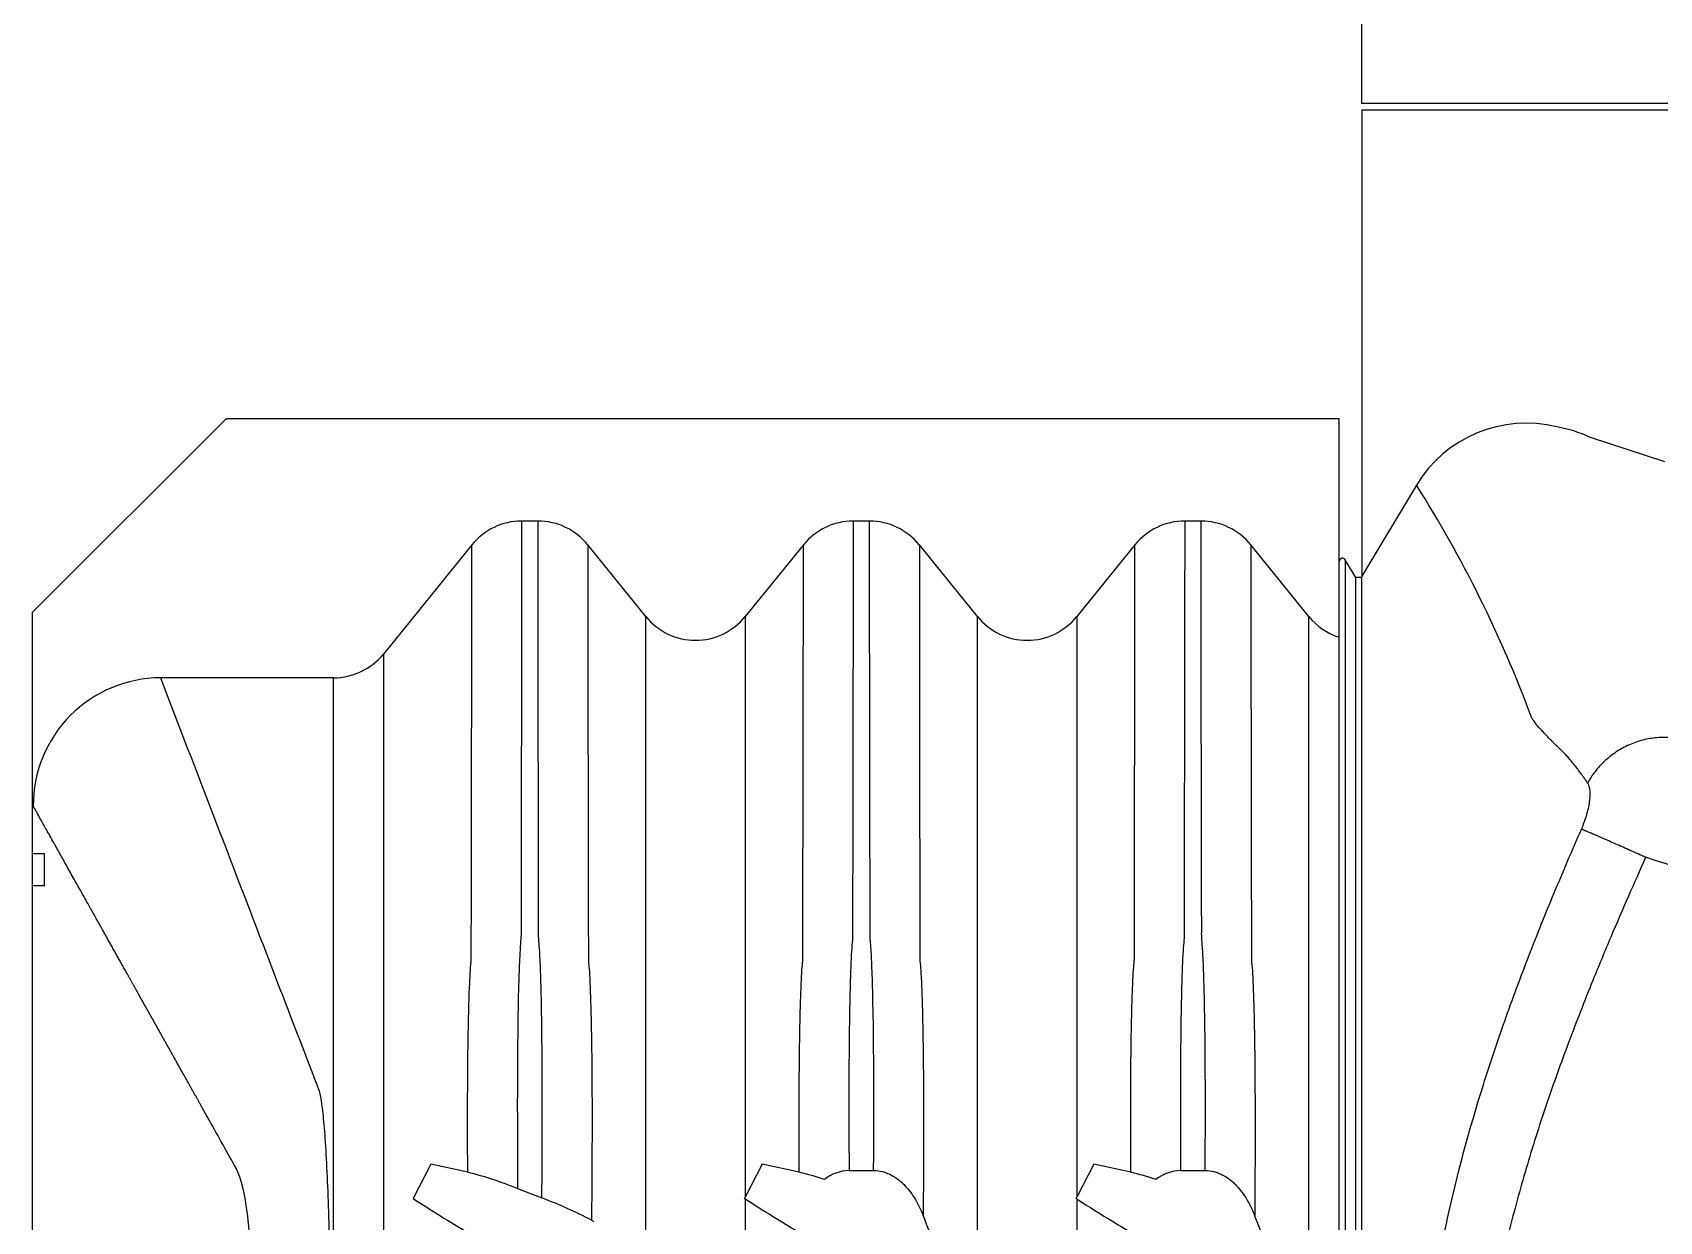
# Model space of a CAD drawing. Header units: millimetres. Extents: x -455371 to 117772, y -78417 to 116564.
# Drawn here: x -53567.5 to -53314.3, y 64771.2 to 64956.1 of the extents above; entities that cross this region are included whole.
import ezdxf

# ---------------------------------------------------------------- set-up
doc = ezdxf.new("R2010")
doc.units = ezdxf.units.MM
doc.layers.get('0').update_dxf_attribs({"color": 255})
doc.layers.add('BETON-STOP', color=141, linetype='Continuous')
doc.layers.add('Contorno-Cupolex', color=3, linetype='Continuous')

# ---------------------------------------------------------------- blocks, each defined once
blk = doc.blocks.new('Cupolex H50')
at = {"layer": 'Contorno-Cupolex', "linetype": 'Continuous'}
for p, q in [((19693.208, 10220.335), (19700.449, 10220.335)), ((19693.208, 10220.335), (19693.208, 10213.095)), ((19696.753, 10215.25), (19697.911, 10214.873)), ((19694.056, 10214.506), (19693.208, 10213.095)), ((19692.858, 10192.535), (19692.858, 10213.322)), ((19693.116, 10213.074), (19692.951, 10213.348)), ((19693.201, 10213.074), (19693.116, 10213.074)), ((19693.208, 10213.087), (19693.201, 10213.074)), ((19693.208, 10213.095), (19693.208, 10213.087)), ((19693.208, 10164.735), (19693.208, 10171.976)), ((19700.925, 10164.735), (19693.208, 10164.735))]:
    blk.add_line(p, q, dxfattribs=at)
for centre, radius, start, end in [((19695.76, 10213.483), 1.987, 76.0465, 149.0112), ((19695.909, 10213.465), 1.974, 64.6949, 80.3702), ((19677.789, 10204.197), 19.259, 20.4679, 32.3618), ((19692.908, 10213.323), 0.0499, 30.9627, 180.7224), ((19671.606, 10128.32), 84.511, 68.63581, 72.07511)]:
    blk.add_arc(centre, radius, start, end, dxfattribs=at)
for points, knots in [([(19692.951, 10213.348), (19692.951, 10211.819), (19692.951, 10210.284), (19692.951, 10208.366), (19692.951, 10207.982), (19692.951, 10207.407), (19692.951, 10207.215), (19692.951, 10206.999), (19692.951, 10206.975), (19692.951, 10206.928), (19692.951, 10206.905), (19692.951, 10206.823), (19692.951, 10206.751), (19692.951, 10206.485), (19692.951, 10206.231), (19692.951, 10205.762), (19692.951, 10205.591), (19692.951, 10205.219), (19692.951, 10205.016), (19692.951, 10204.369), (19692.951, 10203.893), (19692.951, 10203.114), (19692.951, 10202.842), (19692.951, 10202.285), (19692.951, 10202.001), (19692.951, 10201.421), (19692.951, 10201.126), (19692.951, 10200.525), (19692.951, 10200.217), (19692.951, 10199.756), (19692.951, 10199.602), (19692.951, 10199.427), (19692.951, 10199.405), (19692.951, 10199.383)], [0, 0, 0, 0, 0.5, 0.5, 0.625, 0.625, 0.6875, 0.6875, 0.6953125, 0.6953125, 0.703125, 0.703125, 0.71875, 0.71875, 0.75, 0.75, 0.765625, 0.765625, 0.78125, 0.78125, 0.8125, 0.8125, 0.828125, 0.828125, 0.84375, 0.84375, 0.859375, 0.859375, 0.875, 0.875, 0.8828125, 0.8828125, 0.8839302, 0.8839302, 0.8839302, 0.8839302]), ([(19693.116, 10192.535), (19693.116, 10193.816), (19693.116, 10195.097), (19693.116, 10197.018), (19693.116, 10197.659), (19693.116, 10198.46), (19693.116, 10198.621), (19693.116, 10198.942), (19693.116, 10199.104), (19693.116, 10199.39), (19693.116, 10199.514), (19693.116, 10199.767), (19693.116, 10199.896), (19693.116, 10200.537), (19693.116, 10201.023), (19693.116, 10201.973), (19693.116, 10202.439), (19693.116, 10203.761), (19693.116, 10204.543), (19693.116, 10205.471), (19693.116, 10205.74), (19693.116, 10206.182), (19693.116, 10206.355), (19693.116, 10206.517), (19693.116, 10206.547), (19693.116, 10206.586), (19693.116, 10206.598), (19693.116, 10206.622), (19693.116, 10206.633), (19693.116, 10206.693), (19693.116, 10206.743), (19693.116, 10206.894), (19693.116, 10206.994), (19693.116, 10207.497), (19693.116, 10207.899), (19693.116, 10209.911), (19693.116, 10211.52), (19693.116, 10213.074)], [0, 0, 0, 0, 0.0625, 0.0625, 0.09375, 0.09375, 0.101562, 0.101562, 0.109375, 0.109375, 0.117187, 0.117187, 0.125, 0.125, 0.15625, 0.15625, 0.1875, 0.1875, 0.25, 0.25, 0.28125, 0.28125, 0.3125, 0.3125, 0.320312, 0.320312, 0.324219, 0.324219, 0.328125, 0.328125, 0.34375, 0.34375, 0.375, 0.375, 0.5, 0.5, 1, 1, 1, 1]), ([(19693.201, 10213.074), (19693.201, 10211.52), (19693.201, 10209.911), (19693.201, 10207.899), (19693.201, 10207.497), (19693.201, 10206.994), (19693.201, 10206.894), (19693.201, 10206.743), (19693.201, 10206.693), (19693.201, 10206.633), (19693.201, 10206.622), (19693.201, 10206.598), (19693.201, 10206.586), (19693.201, 10206.547), (19693.201, 10206.517), (19693.201, 10206.355), (19693.201, 10206.182), (19693.201, 10205.74), (19693.201, 10205.471), (19693.201, 10204.543), (19693.201, 10203.761), (19693.201, 10202.439), (19693.201, 10201.973), (19693.201, 10201.023), (19693.201, 10200.537), (19693.201, 10199.896), (19693.201, 10199.767), (19693.201, 10199.514), (19693.201, 10199.39), (19693.201, 10199.104), (19693.201, 10198.942), (19693.201, 10198.621), (19693.201, 10198.46), (19693.201, 10197.659), (19693.201, 10197.018), (19693.201, 10195.097), (19693.201, 10193.816), (19693.201, 10192.535)], [0, 0, 0, 0, 0.5, 0.5, 0.625, 0.625, 0.65625, 0.65625, 0.671875, 0.671875, 0.675781, 0.675781, 0.679688, 0.679688, 0.6875, 0.6875, 0.71875, 0.71875, 0.75, 0.75, 0.8125, 0.8125, 0.84375, 0.84375, 0.875, 0.875, 0.882813, 0.882813, 0.890625, 0.890625, 0.898438, 0.898438, 0.90625, 0.90625, 0.9375, 0.9375, 1, 1, 1, 1]), ([(19696.715, 10209.882), (19696.707, 10209.895), (19696.69, 10209.92), (19696.665, 10209.956), (19696.64, 10209.991), (19696.615, 10210.025), (19696.591, 10210.058), (19696.55, 10210.112), (19696.494, 10210.183), (19696.423, 10210.268), (19696.354, 10210.344), (19696.292, 10210.405), (19696.247, 10210.447), (19696.214, 10210.478), (19696.185, 10210.508), (19696.143, 10210.55), (19696.094, 10210.6), (19696.04, 10210.658), (19695.991, 10210.71), (19695.932, 10210.776), (19695.885, 10210.835), (19695.854, 10210.885), (19695.842, 10210.908), (19695.836, 10210.922), (19695.833, 10210.928), (19695.832, 10210.932)], [0, 0, 0, 0, 0.020834, 0.041499, 0.061995, 0.082327, 0.102494, 0.1225, 0.183394, 0.244692, 0.305517, 0.365952, 0.407549, 0.429262, 0.459619, 0.493771, 0.556586, 0.619732, 0.683579, 0.744962, 0.871925, 0.935861, 0.967747, 0.983808, 1, 1, 1, 1]), ([(19696.619, 10209.166), (19696.622, 10209.173), (19696.629, 10209.189), (19696.639, 10209.213), (19696.649, 10209.237), (19696.658, 10209.262), (19696.671, 10209.298), (19696.688, 10209.345), (19696.711, 10209.423), (19696.734, 10209.516), (19696.751, 10209.618), (19696.756, 10209.707), (19696.753, 10209.769), (19696.745, 10209.81), (19696.737, 10209.838), (19696.728, 10209.862), (19696.72, 10209.875), (19696.715, 10209.882)], [0, 0, 0, 0, 0.025114, 0.050251, 0.075451, 0.100753, 0.126198, 0.189041, 0.252473, 0.377155, 0.504216, 0.628011, 0.754462, 0.81453, 0.875317, 0.937064, 1, 1, 1, 1]), ([(19694.204, 10192.535), (19694.201, 10193), (19694.195, 10193.932), (19694.182, 10195.335), (19694.168, 10196.624), (19694.152, 10197.796), (19694.141, 10198.585), (19694.133, 10199.112), (19694.127, 10199.469), (19694.134, 10200.097), (19694.19, 10200.998), (19694.328, 10202.07), (19694.597, 10203.479), (19694.973, 10204.852), (19695.427, 10206.202), (19695.795, 10207.192), (19696.194, 10208.185), (19696.475, 10208.833), (19696.619, 10209.166)], [0, 0, 0, 0, 0.081858, 0.164277, 0.247255, 0.309067, 0.370865, 0.386322, 0.40194, 0.433686, 0.497156, 0.560794, 0.624159, 0.750052, 0.811351, 0.87539, 0.93616, 1, 1, 1, 1]), ([(19697.616, 10208.729), (19697.527, 10208.528), (19697.343, 10208.117), (19697.069, 10207.48), (19696.755, 10206.724), (19696.415, 10205.856), (19696.124, 10205.045), (19695.909, 10204.392), (19695.709, 10203.738), (19695.485, 10202.915), (19695.27, 10201.916), (19695.118, 10200.908), (19695.05, 10200.064), (19695.036, 10199.515), (19695.035, 10199.26), (19695.035, 10199.086), (19695.036, 10198.603), (19695.034, 10197.811), (19695.03, 10196.404), (19695.021, 10194.997), (19695.009, 10193.59), (19695.001, 10192.887), (19694.997, 10192.535)], [0, 0, 0, 0, 0.039685, 0.081401, 0.12514, 0.187502, 0.249718, 0.280702, 0.311603, 0.373204, 0.434675, 0.49602, 0.557011, 0.587479, 0.595205, 0.603053, 0.61891, 0.682454, 0.745963, 0.872985, 0.936476, 1, 1, 1, 1])]:
    blk.add_open_spline(points, degree=3, knots=knots, dxfattribs=at)
for points, weights in [([(19698.2, 10210.553), (19697.215, 10210.798), (19696.715, 10209.882)], [1, 0.774238593572, 1]), ([(19697.616, 10208.729), (19696.875, 10209.061), (19696.619, 10209.166)], [1, 0.837824847311, 1])]:
    blk.add_rational_spline(points, weights, degree=2, dxfattribs=at)
blk = doc.blocks.new('Bs H50 tacca 4')
at = {"layer": 'BETON-STOP'}
for p, q in [((19672.558, 10052.839), (19675.568, 10055.839)), ((19675.568, 10055.839), (19675.579, 10055.839)), ((19692.858, 10055.839), (19675.579, 10055.839)), ((19692.858, 10009.839), (19692.858, 10055.839)), ((19680.411, 10054.254), (19680.156, 10054.254)), ((19685.561, 10054.254), (19685.306, 10054.254)), ((19690.711, 10054.254), (19690.456, 10054.254)), ((19679.383, 10053.884), (19678.008, 10052.189)), ((19682.085, 10052.772), (19681.184, 10053.884)), ((19684.533, 10053.884), (19683.631, 10052.772)), ((19687.235, 10052.772), (19686.334, 10053.884)), ((19689.683, 10053.884), (19688.781, 10052.772)), ((19692.385, 10052.772), (19691.484, 10053.884)), ((19672.558, 10049.089), (19672.558, 10052.839)), ((19678.008, 10052.189), (19678.008, 10032.839)), ((19677.236, 10051.819), (19674.546, 10051.819)), ((19677.236, 10032.839), (19677.236, 10051.819)), ((19672.747, 10049.089), (19672.558, 10049.089)), ((19672.558, 10048.589), (19672.558, 10049.089)), ((19672.747, 10048.589), (19672.747, 10049.089)), ((19672.747, 10048.589), (19672.558, 10048.589)), ((19672.558, 10033.089), (19672.558, 10048.589)), ((19678.745, 10044.27), (19678.47, 10043.734)), ((19679.319, 10044.143), (19678.745, 10044.27)), ((19683.895, 10044.27), (19683.631, 10043.755)), ((19684.469, 10044.143), (19683.895, 10044.27)), ((19689.045, 10044.27), (19688.781, 10043.755)), ((19689.619, 10044.143), (19689.045, 10044.27)), ((19685.243, 10044.17), (19685.624, 10044.17)), ((19690.393, 10044.17), (19690.774, 10044.17)), ((19680.094, 10043.891), (19680.471, 10043.744)), ((19683.62, 10043.734), (19683.631, 10043.755)), ((19683.631, 10043.728), (19683.62, 10043.734)), ((19688.77, 10043.734), (19688.781, 10043.755)), ((19688.781, 10043.728), (19688.77, 10043.734)), ((19681.242, 10043.4), (19681.279, 10043.38))]:
    blk.add_line(p, q, dxfattribs=at)
for centre, radius, start, end in [((19680.157, 10053.259), 0.995, 90.0853, 141.0771), ((19680.409, 10053.258), 0.996, 38.931, 89.9066), ((19685.307, 10053.259), 0.995, 90.0853, 141.0771), ((19685.559, 10053.258), 0.996, 38.931, 89.9066), ((19690.457, 10053.259), 0.995, 90.0853, 141.0771), ((19690.709, 10053.258), 0.996, 38.931, 89.9066), ((19682.858, 10053.395), 0.992, 218.8507, 321.1493), ((19688.008, 10053.395), 0.992, 218.8507, 321.1493), ((19693.158, 10053.395), 0.992, 218.8507, 252.4043), ((19677.234, 10052.815), 0.995, 270.0845, 321.0778), ((19674.551, 10049.839), 1.981, 90.1249, 180.3275), ((19677.802, 10038.174), 6.159, 68.148, 75.7364), ((19683.423, 10039.817), 4.451, 71.1754, 76.4034), ((19685.256, 10043.537), 0.633, 91.2639, 128.8863), ((19688.573, 10039.817), 4.451, 71.1754, 76.4034), ((19690.406, 10043.537), 0.633, 91.2639, 128.8863), ((19698.453, 10075.039), 37.139, 237.4487, 239.0025), ((19677.832, 10036.81), 7.42, 62.6401, 69.1643), ((19703.713, 10075.219), 37.349, 237.473, 238.9994), ((19708.863, 10075.219), 37.349, 237.473, 238.9994), ((19674.405, 10038.676), 12.912, 16.0869, 21.8067), ((19682.218, 10039.553), 10.115, 3.2828, 22.796)]:
    blk.add_arc(centre, radius, start, end, dxfattribs=at)
for points, degree, knots in [([(19680.156, 10054.254), (19680.156, 10052.992), (19680.153, 10051.728), (19680.15, 10049.831), (19680.149, 10049.199), (19680.148, 10048.408), (19680.147, 10048.25), (19680.147, 10048.013), (19680.147, 10047.934), (19680.147, 10047.816), (19680.146, 10047.779), (19680.136, 10047.678), (19680.132, 10047.617), (19680.125, 10047.472), (19680.121, 10047.389), (19680.114, 10047.199), (19680.11, 10047.092), (19680.101, 10046.74), (19680.097, 10046.467), (19680.092, 10046.001), (19680.091, 10045.837), (19680.09, 10045.488), (19680.089, 10045.304), (19680.09, 10044.732), (19680.091, 10044.325), (19680.094, 10043.891)], 3, [0, 0, 0, 0, 0.5, 0.5, 0.75, 0.75, 0.8125, 0.8125, 0.84375, 0.84375, 0.859375, 0.859375, 0.875, 0.875, 0.890625, 0.890625, 0.90625, 0.90625, 0.9375, 0.9375, 0.953125, 0.953125, 0.96875, 0.96875, 1, 1, 1, 1]), ([(19680.471, 10043.744), (19680.475, 10044.19), (19680.477, 10044.608), (19680.478, 10045.385), (19680.476, 10045.748), (19680.471, 10046.391), (19680.467, 10046.672), (19680.458, 10047.036), (19680.455, 10047.148), (19680.447, 10047.348), (19680.444, 10047.436), (19680.436, 10047.588), (19680.432, 10047.653), (19680.425, 10047.734), (19680.422, 10047.758), (19680.42, 10047.8), (19680.42, 10047.819), (19680.42, 10047.918), (19680.42, 10047.998), (19680.42, 10048.235), (19680.419, 10048.394), (19680.417, 10049.186), (19680.417, 10049.82), (19680.413, 10051.722), (19680.411, 10052.989), (19680.411, 10054.254)], 3, [0, 0, 0, 0, 0.03125, 0.03125, 0.0625, 0.0625, 0.09375, 0.09375, 0.109375, 0.109375, 0.125, 0.125, 0.140625, 0.140625, 0.148437, 0.148437, 0.15625, 0.15625, 0.1875, 0.1875, 0.25, 0.25, 0.5, 0.5, 1, 1, 1, 1]), ([(19685.306, 10054.254), (19685.306, 10053.001), (19685.303, 10051.745), (19685.3, 10049.861), (19685.299, 10049.233), (19685.298, 10048.448), (19685.297, 10048.291), (19685.297, 10048.056), (19685.297, 10047.977), (19685.297, 10047.859), (19685.298, 10047.822), (19685.294, 10047.739), (19685.287, 10047.685), (19685.275, 10047.495), (19685.268, 10047.326), (19685.258, 10047.001), (19685.255, 10046.882), (19685.25, 10046.625), (19685.247, 10046.488), (19685.242, 10046.048), (19685.24, 10045.717), (19685.239, 10044.983), (19685.24, 10044.59), (19685.243, 10044.17)], 3, [0, 0, 0, 0, 0.5, 0.5, 0.75, 0.75, 0.8125, 0.8125, 0.84375, 0.84375, 0.859375, 0.859375, 0.875, 0.875, 0.90625, 0.90625, 0.921875, 0.921875, 0.9375, 0.9375, 0.96875, 0.96875, 1, 1, 1, 1]), ([(19685.624, 10044.17), (19685.627, 10044.593), (19685.628, 10044.988), (19685.627, 10045.538), (19685.626, 10045.715), (19685.624, 10046.048), (19685.623, 10046.205), (19685.617, 10046.646), (19685.612, 10046.902), (19685.602, 10047.227), (19685.598, 10047.324), (19685.591, 10047.495), (19685.587, 10047.568), (19685.579, 10047.694), (19685.572, 10047.746), (19685.569, 10047.827), (19685.57, 10047.865), (19685.57, 10047.983), (19685.57, 10048.061), (19685.569, 10048.296), (19685.569, 10048.453), (19685.567, 10049.238), (19685.566, 10049.865), (19685.563, 10051.747), (19685.561, 10053.002), (19685.561, 10054.254)], 3, [0, 0, 0, 0, 0.03125, 0.03125, 0.046875, 0.046875, 0.0625, 0.0625, 0.09375, 0.09375, 0.109375, 0.109375, 0.125, 0.125, 0.140625, 0.140625, 0.15625, 0.15625, 0.1875, 0.1875, 0.25, 0.25, 0.5, 0.5, 1, 1, 1, 1]), ([(19690.456, 10054.254), (19690.456, 10053.001), (19690.453, 10051.745), (19690.45, 10049.861), (19690.449, 10049.233), (19690.448, 10048.448), (19690.447, 10048.291), (19690.447, 10048.056), (19690.447, 10047.977), (19690.447, 10047.859), (19690.448, 10047.822), (19690.444, 10047.739), (19690.437, 10047.685), (19690.425, 10047.495), (19690.418, 10047.326), (19690.408, 10047.001), (19690.405, 10046.882), (19690.4, 10046.625), (19690.397, 10046.488), (19690.392, 10046.048), (19690.39, 10045.717), (19690.389, 10044.983), (19690.39, 10044.59), (19690.393, 10044.17)], 3, [0, 0, 0, 0, 0.5, 0.5, 0.75, 0.75, 0.8125, 0.8125, 0.84375, 0.84375, 0.859375, 0.859375, 0.875, 0.875, 0.90625, 0.90625, 0.921875, 0.921875, 0.9375, 0.9375, 0.96875, 0.96875, 1, 1, 1, 1]), ([(19690.774, 10044.17), (19690.777, 10044.593), (19690.778, 10044.988), (19690.777, 10045.538), (19690.776, 10045.715), (19690.774, 10046.048), (19690.773, 10046.205), (19690.767, 10046.646), (19690.762, 10046.902), (19690.752, 10047.227), (19690.748, 10047.324), (19690.741, 10047.495), (19690.737, 10047.568), (19690.729, 10047.694), (19690.722, 10047.746), (19690.719, 10047.827), (19690.72, 10047.865), (19690.72, 10047.983), (19690.72, 10048.061), (19690.719, 10048.296), (19690.719, 10048.453), (19690.717, 10049.238), (19690.716, 10049.865), (19690.713, 10051.747), (19690.711, 10053.002), (19690.711, 10054.254)], 3, [0, 0, 0, 0, 0.03125, 0.03125, 0.046875, 0.046875, 0.0625, 0.0625, 0.09375, 0.09375, 0.109375, 0.109375, 0.125, 0.125, 0.140625, 0.140625, 0.15625, 0.15625, 0.1875, 0.1875, 0.25, 0.25, 0.5, 0.5, 1, 1, 1, 1]), ([(19679.319, 10044.143), (19679.317, 10044.552), (19679.317, 10044.933), (19679.318, 10045.461), (19679.319, 10045.628), (19679.322, 10045.942), (19679.324, 10046.089), (19679.328, 10046.363), (19679.331, 10046.49), (19679.337, 10046.725), (19679.34, 10046.833), (19679.351, 10047.122), (19679.358, 10047.265), (19679.37, 10047.391), (19679.373, 10047.413), (19679.374, 10047.453), (19679.374, 10047.472), (19679.374, 10047.53), (19679.374, 10047.569), (19679.374, 10047.685), (19679.374, 10047.763), (19679.375, 10047.995), (19679.375, 10048.15), (19679.377, 10048.925), (19679.377, 10049.546), (19679.381, 10051.406), (19679.383, 10052.646), (19679.383, 10053.884)], 3, [0, 0, 0, 0, 0.03125, 0.03125, 0.046875, 0.046875, 0.0625, 0.0625, 0.078125, 0.078125, 0.09375, 0.09375, 0.125, 0.125, 0.132813, 0.132813, 0.140625, 0.140625, 0.15625, 0.15625, 0.1875, 0.1875, 0.25, 0.25, 0.5, 0.5, 1, 1, 1, 1]), ([(19681.184, 10053.884), (19681.184, 10052.621), (19681.186, 10051.355), (19681.189, 10049.456), (19681.19, 10048.823), (19681.192, 10048.032), (19681.192, 10047.873), (19681.193, 10047.636), (19681.193, 10047.557), (19681.193, 10047.458), (19681.192, 10047.439), (19681.195, 10047.396), (19681.199, 10047.372), (19681.206, 10047.291), (19681.21, 10047.226), (19681.217, 10047.074), (19681.221, 10046.986), (19681.228, 10046.787), (19681.231, 10046.675), (19681.24, 10046.311), (19681.244, 10046.03), (19681.248, 10045.552), (19681.249, 10045.383), (19681.25, 10045.025), (19681.25, 10044.837), (19681.248, 10044.255), (19681.246, 10043.84), (19681.242, 10043.4)], 3, [0, 0, 0, 0, 0.5, 0.5, 0.75, 0.75, 0.8125, 0.8125, 0.84375, 0.84375, 0.851563, 0.851563, 0.859375, 0.859375, 0.875, 0.875, 0.890625, 0.890625, 0.90625, 0.90625, 0.9375, 0.9375, 0.953125, 0.953125, 0.96875, 0.96875, 1, 1, 1, 1]), ([(19684.469, 10044.143), (19684.467, 10044.552), (19684.467, 10044.933), (19684.468, 10045.461), (19684.469, 10045.628), (19684.472, 10045.942), (19684.474, 10046.089), (19684.478, 10046.363), (19684.481, 10046.49), (19684.487, 10046.725), (19684.49, 10046.833), (19684.501, 10047.122), (19684.508, 10047.265), (19684.52, 10047.391), (19684.523, 10047.413), (19684.524, 10047.453), (19684.524, 10047.472), (19684.524, 10047.53), (19684.524, 10047.569), (19684.524, 10047.685), (19684.524, 10047.763), (19684.525, 10047.995), (19684.525, 10048.15), (19684.527, 10048.925), (19684.527, 10049.546), (19684.531, 10051.406), (19684.533, 10052.646), (19684.533, 10053.884)], 3, [0, 0, 0, 0, 0.03125, 0.03125, 0.046875, 0.046875, 0.0625, 0.0625, 0.078125, 0.078125, 0.09375, 0.09375, 0.125, 0.125, 0.132812, 0.132812, 0.140625, 0.140625, 0.15625, 0.15625, 0.1875, 0.1875, 0.25, 0.25, 0.5, 0.5, 1, 1, 1, 1]), ([(19686.334, 10053.884), (19686.334, 10052.623), (19686.336, 10051.359), (19686.339, 10049.464), (19686.34, 10048.832), (19686.342, 10048.042), (19686.342, 10047.884), (19686.343, 10047.647), (19686.343, 10047.568), (19686.343, 10047.469), (19686.343, 10047.45), (19686.344, 10047.409), (19686.347, 10047.386), (19686.355, 10047.308), (19686.359, 10047.246), (19686.366, 10047.098), (19686.37, 10047.012), (19686.377, 10046.819), (19686.38, 10046.709), (19686.389, 10046.352), (19686.393, 10046.075), (19686.397, 10045.603), (19686.398, 10045.436), (19686.399, 10045.084), (19686.4, 10044.897), (19686.399, 10044.32), (19686.397, 10043.909), (19686.393, 10043.472)], 3, [0, 0, 0, 0, 0.5, 0.5, 0.75, 0.75, 0.8125, 0.8125, 0.84375, 0.84375, 0.851563, 0.851563, 0.859375, 0.859375, 0.875, 0.875, 0.890625, 0.890625, 0.90625, 0.90625, 0.9375, 0.9375, 0.953125, 0.953125, 0.96875, 0.96875, 1, 1, 1, 1]), ([(19689.619, 10044.143), (19689.617, 10044.552), (19689.617, 10044.933), (19689.618, 10045.461), (19689.619, 10045.628), (19689.622, 10045.942), (19689.624, 10046.089), (19689.628, 10046.363), (19689.631, 10046.49), (19689.637, 10046.725), (19689.64, 10046.833), (19689.651, 10047.122), (19689.658, 10047.265), (19689.67, 10047.391), (19689.673, 10047.413), (19689.674, 10047.453), (19689.674, 10047.472), (19689.674, 10047.53), (19689.674, 10047.569), (19689.674, 10047.685), (19689.674, 10047.763), (19689.675, 10047.995), (19689.675, 10048.15), (19689.677, 10048.925), (19689.677, 10049.546), (19689.681, 10051.406), (19689.683, 10052.646), (19689.683, 10053.884)], 3, [0, 0, 0, 0, 0.03125, 0.03125, 0.046875, 0.046875, 0.0625, 0.0625, 0.078125, 0.078125, 0.09375, 0.09375, 0.125, 0.125, 0.132813, 0.132813, 0.140625, 0.140625, 0.15625, 0.15625, 0.1875, 0.1875, 0.25, 0.25, 0.5, 0.5, 1, 1, 1, 1]), ([(19691.484, 10053.884), (19691.484, 10052.623), (19691.486, 10051.359), (19691.489, 10049.464), (19691.49, 10048.832), (19691.492, 10048.042), (19691.492, 10047.884), (19691.493, 10047.647), (19691.493, 10047.568), (19691.493, 10047.469), (19691.493, 10047.45), (19691.494, 10047.409), (19691.497, 10047.386), (19691.505, 10047.308), (19691.509, 10047.246), (19691.516, 10047.098), (19691.52, 10047.012), (19691.527, 10046.819), (19691.53, 10046.709), (19691.539, 10046.352), (19691.543, 10046.075), (19691.547, 10045.603), (19691.548, 10045.436), (19691.549, 10045.084), (19691.55, 10044.897), (19691.549, 10044.32), (19691.547, 10043.909), (19691.543, 10043.472)], 3, [0, 0, 0, 0, 0.5, 0.5, 0.75, 0.75, 0.8125, 0.8125, 0.84375, 0.84375, 0.851562, 0.851562, 0.859375, 0.859375, 0.875, 0.875, 0.890625, 0.890625, 0.90625, 0.90625, 0.9375, 0.9375, 0.953125, 0.953125, 0.96875, 0.96875, 1, 1, 1, 1]), ([(19682.085, 10032.839), (19682.085, 10034.04), (19682.085, 10035.241), (19682.085, 10037.042), (19682.085, 10037.643), (19682.085, 10038.544), (19682.085, 10038.844), (19682.085, 10039.294), (19682.085, 10039.444), (19682.085, 10039.745), (19682.085, 10039.895), (19682.086, 10040.345), (19682.086, 10040.645), (19682.086, 10041.244), (19682.086, 10041.538), (19682.086, 10042.11), (19682.086, 10042.388), (19682.086, 10042.932), (19682.086, 10043.198), (19682.086, 10043.952), (19682.086, 10044.404), (19682.086, 10045.199), (19682.086, 10045.526), (19682.086, 10045.911), (19682.086, 10046.021), (19682.086, 10046.2), (19682.085, 10046.27), (19682.085, 10046.369), (19682.085, 10046.413), (19682.085, 10046.507), (19682.085, 10046.554), (19682.085, 10046.788), (19682.085, 10046.974), (19682.085, 10047.535), (19682.085, 10047.909), (19682.085, 10049.78), (19682.085, 10051.276), (19682.085, 10052.772)], 3, [0, 0, 0, 0, 0.0625, 0.0625, 0.09375, 0.09375, 0.109375, 0.109375, 0.117188, 0.117188, 0.125, 0.125, 0.140625, 0.140625, 0.15625, 0.15625, 0.171875, 0.171875, 0.1875, 0.1875, 0.21875, 0.21875, 0.25, 0.25, 0.265625, 0.265625, 0.28125, 0.28125, 0.296875, 0.296875, 0.3125, 0.3125, 0.375, 0.375, 0.5, 0.5, 1, 1, 1, 1]), ([(19683.631, 10052.772), (19683.631, 10051.565), (19683.631, 10050.357), (19683.631, 10048.546), (19683.631, 10047.942), (19683.631, 10047.036), (19683.631, 10046.735), (19683.631, 10046.395), (19683.631, 10046.359), (19683.631, 10046.279), (19683.631, 10046.225), (19683.631, 10046.027), (19683.631, 10045.848), (19683.63, 10045.395), (19683.63, 10045.117), (19683.631, 10044.492), (19683.631, 10044.143), (19683.631, 10043.755)], 3, [0, 0, 0, 0, 0.5, 0.5, 0.75, 0.75, 0.875, 0.875, 0.890625, 0.890625, 0.90625, 0.90625, 0.9375, 0.9375, 0.96875, 0.96875, 1, 1, 1, 1]), ([(19687.235, 10032.839), (19687.235, 10034.04), (19687.235, 10035.241), (19687.235, 10037.042), (19687.235, 10037.643), (19687.235, 10038.544), (19687.235, 10038.844), (19687.235, 10039.294), (19687.235, 10039.444), (19687.235, 10039.745), (19687.235, 10039.895), (19687.236, 10040.345), (19687.236, 10040.645), (19687.236, 10041.244), (19687.236, 10041.538), (19687.236, 10042.11), (19687.236, 10042.388), (19687.236, 10042.932), (19687.236, 10043.198), (19687.236, 10043.952), (19687.236, 10044.404), (19687.236, 10045.199), (19687.236, 10045.526), (19687.236, 10045.911), (19687.236, 10046.021), (19687.236, 10046.2), (19687.235, 10046.27), (19687.235, 10046.369), (19687.235, 10046.413), (19687.235, 10046.507), (19687.235, 10046.554), (19687.235, 10046.788), (19687.235, 10046.974), (19687.235, 10047.535), (19687.235, 10047.909), (19687.235, 10049.78), (19687.235, 10051.276), (19687.235, 10052.772)], 3, [0, 0, 0, 0, 0.0625, 0.0625, 0.09375, 0.09375, 0.109375, 0.109375, 0.117187, 0.117187, 0.125, 0.125, 0.140625, 0.140625, 0.15625, 0.15625, 0.171875, 0.171875, 0.1875, 0.1875, 0.21875, 0.21875, 0.25, 0.25, 0.265625, 0.265625, 0.28125, 0.28125, 0.296875, 0.296875, 0.3125, 0.3125, 0.375, 0.375, 0.5, 0.5, 1, 1, 1, 1]), ([(19688.781, 10052.772), (19688.781, 10051.565), (19688.781, 10050.357), (19688.781, 10048.546), (19688.781, 10047.942), (19688.781, 10047.036), (19688.781, 10046.735), (19688.781, 10046.395), (19688.781, 10046.359), (19688.781, 10046.279), (19688.781, 10046.225), (19688.781, 10046.027), (19688.781, 10045.848), (19688.78, 10045.395), (19688.78, 10045.117), (19688.781, 10044.492), (19688.781, 10044.143), (19688.781, 10043.755)], 3, [0, 0, 0, 0, 0.5, 0.5, 0.75, 0.75, 0.875, 0.875, 0.890625, 0.890625, 0.90625, 0.90625, 0.9375, 0.9375, 0.96875, 0.96875, 1, 1, 1, 1]), ([(19692.385, 10032.839), (19692.385, 10034.04), (19692.385, 10035.241), (19692.385, 10037.042), (19692.385, 10037.643), (19692.385, 10038.544), (19692.385, 10038.844), (19692.385, 10039.294), (19692.385, 10039.444), (19692.385, 10039.745), (19692.385, 10039.895), (19692.386, 10040.345), (19692.386, 10040.645), (19692.386, 10041.244), (19692.386, 10041.538), (19692.386, 10042.11), (19692.386, 10042.388), (19692.386, 10042.932), (19692.386, 10043.198), (19692.386, 10043.952), (19692.386, 10044.404), (19692.386, 10045.199), (19692.386, 10045.526), (19692.386, 10045.911), (19692.386, 10046.021), (19692.386, 10046.2), (19692.385, 10046.27), (19692.385, 10046.369), (19692.385, 10046.413), (19692.385, 10046.507), (19692.385, 10046.554), (19692.385, 10046.788), (19692.385, 10046.974), (19692.385, 10047.535), (19692.385, 10047.909), (19692.385, 10049.78), (19692.385, 10051.276), (19692.385, 10052.772)], 3, [0, 0, 0, 0, 0.0625, 0.0625, 0.09375, 0.09375, 0.109375, 0.109375, 0.117188, 0.117188, 0.125, 0.125, 0.140625, 0.140625, 0.15625, 0.15625, 0.171875, 0.171875, 0.1875, 0.1875, 0.21875, 0.21875, 0.25, 0.25, 0.265625, 0.265625, 0.28125, 0.28125, 0.296875, 0.296875, 0.3125, 0.3125, 0.375, 0.375, 0.5, 0.5, 1, 1, 1, 1]), ([(19674.546, 10051.819), (19674.824, 10051.096), (19675.243, 10050.007), (19675.802, 10048.553), (19676.223, 10047.456), (19676.575, 10046.541), (19676.821, 10045.902), (19676.935, 10045.605), (19676.983, 10045.479), (19677, 10045.434), (19677.014, 10045.4), (19677.023, 10045.361), (19677.033, 10045.311), (19677.042, 10045.257), (19677.059, 10045.139), (19677.085, 10044.897), (19677.117, 10044.441), (19677.145, 10043.865), (19677.173, 10042.973), (19677.19, 10041.906), (19677.188, 10040.753), (19677.181, 10040.062), (19677.173, 10039.572), (19677.167, 10039.19), (19677.156, 10038.521), (19677.137, 10037.375), (19677.105, 10035.417), (19677.079, 10033.842), (19677.062, 10032.839)], 3, [0, 0, 0, 0, 0.247753, 0.372985, 0.498218, 0.623451, 0.686067, 0.717375, 0.725202, 0.729131, 0.732712, 0.736995, 0.741519, 0.744877, 0.748234, 0.763673, 0.77975, 0.795578, 0.811398, 0.843021, 0.858859, 0.874812, 0.879946, 0.885054, 0.895272, 0.915707, 0.946359, 1, 1, 1, 1]), ([(19676.066, 10032.839), (19676.057, 10039.785), (19676.056, 10039.827), (19676.056, 10040.198), (19676.051, 10040.544), (19676.046, 10040.886), (19676.036, 10041.219), (19676.027, 10041.552), (19676.013, 10041.864), (19676, 10042.174), (19675.983, 10042.453), (19675.966, 10042.731), (19675.946, 10042.972), (19675.926, 10043.213), (19675.904, 10043.412), (19675.881, 10043.608), (19675.857, 10043.756), (19675.833, 10043.903), (19675.806, 10044.003), (19675.793, 10044.052), (19675.78, 10044.089), (19675.773, 10044.107), (19675.767, 10044.122), (19675.761, 10044.135), (19675.754, 10044.148), (19675.752, 10044.151), (19675.747, 10044.16), (19675.743, 10044.167), (19675.739, 10044.174), (19675.737, 10044.177), (19675.722, 10044.204), (19675.709, 10044.227), (19675.688, 10044.265), (19675.631, 10044.367), (19675.552, 10044.508), (19675.416, 10044.75), (19675.28, 10044.993), (19675.239, 10045.067), (19674.736, 10045.964), (19674.31, 10046.723), (19673.647, 10047.907), (19672.673, 10049.644), (19672.57, 10049.827)], 2, [0, 0, 0, 0.127885, 0.127885, 0.143871, 0.143871, 0.159857, 0.159857, 0.175842, 0.175842, 0.191828, 0.191828, 0.207814, 0.207814, 0.223799, 0.223799, 0.239785, 0.239785, 0.255771, 0.255771, 0.263764, 0.263764, 0.26776, 0.26776, 0.271757, 0.271757, 0.273755, 0.273755, 0.275753, 0.275753, 0.279749, 0.279749, 0.287742, 0.287742, 0.319714, 0.319714, 0.383656, 0.383656, 0.511542, 0.511542, 0.767313, 0.767313, 1, 1, 1]), ([(19685.624, 10044.17), (19685.671, 10044.17), (19685.716, 10044.164), (19685.782, 10044.148), (19685.804, 10044.141), (19685.847, 10044.125), (19685.869, 10044.115), (19685.93, 10044.084), (19685.969, 10044.059), (19686.024, 10044.018), (19686.041, 10044.003), (19686.076, 10043.972), (19686.092, 10043.956), (19686.171, 10043.873), (19686.225, 10043.799), (19686.319, 10043.641), (19686.359, 10043.558), (19686.393, 10043.472)], 3, [0, 0, 0, 0, 0.125, 0.125, 0.1875, 0.1875, 0.25, 0.25, 0.375, 0.375, 0.4375, 0.4375, 0.5, 0.5, 0.75, 0.75, 1, 1, 1, 1]), ([(19690.774, 10044.17), (19690.821, 10044.17), (19690.866, 10044.164), (19690.932, 10044.148), (19690.954, 10044.141), (19690.997, 10044.125), (19691.019, 10044.115), (19691.08, 10044.084), (19691.119, 10044.059), (19691.174, 10044.018), (19691.191, 10044.003), (19691.226, 10043.972), (19691.242, 10043.956), (19691.321, 10043.873), (19691.375, 10043.799), (19691.469, 10043.641), (19691.509, 10043.558), (19691.543, 10043.472)], 3, [0, 0, 0, 0, 0.125, 0.125, 0.1875, 0.1875, 0.25, 0.25, 0.375, 0.375, 0.4375, 0.4375, 0.5, 0.5, 0.75, 0.75, 1, 1, 1, 1]), ([(19683.631, 10043.728), (19683.631, 10043.351), (19683.631, 10042.952), (19683.63, 10042.322), (19683.63, 10042.106), (19683.63, 10041.663), (19683.63, 10041.437), (19683.631, 10040.758), (19683.631, 10040.298), (19683.631, 10039.6), (19683.631, 10039.367), (19683.631, 10038.9), (19683.631, 10038.667), (19683.631, 10036.569), (19683.631, 10034.704), (19683.631, 10032.839)], 3, [0, 0, 0, 0, 0.125, 0.125, 0.1875, 0.1875, 0.25, 0.25, 0.375, 0.375, 0.4375, 0.4375, 0.5, 0.5, 1, 1, 1, 1]), ([(19688.781, 10043.728), (19688.781, 10043.351), (19688.781, 10042.952), (19688.78, 10042.322), (19688.78, 10042.106), (19688.78, 10041.663), (19688.78, 10041.437), (19688.781, 10040.758), (19688.781, 10040.298), (19688.781, 10039.6), (19688.781, 10039.367), (19688.781, 10038.9), (19688.781, 10038.667), (19688.781, 10036.569), (19688.781, 10034.704), (19688.781, 10032.839)], 3, [0, 0, 0, 0, 0.125, 0.125, 0.1875, 0.1875, 0.25, 0.25, 0.375, 0.375, 0.4375, 0.4375, 0.5, 0.5, 1, 1, 1, 1])]:
    blk.add_open_spline(points, degree=degree, knots=knots, dxfattribs=at)

msp = doc.modelspace()

# ---------------------------------------------------------------- block references
at = {"xscale": 10.01836209701863, "yscale": 10.01836209701863, "zscale": 10.01836209701863}
for name, p in [('Cupolex H50', (-250654.34, -36888.91)), ('Cupolex H50', (-250654.34, -37446.93)), ('Bs H50 tacca 4', (-250654.34, -35847.04))]:
    msp.add_blockref(name, p, dxfattribs=at)

doc.saveas('drawing.dxf')
